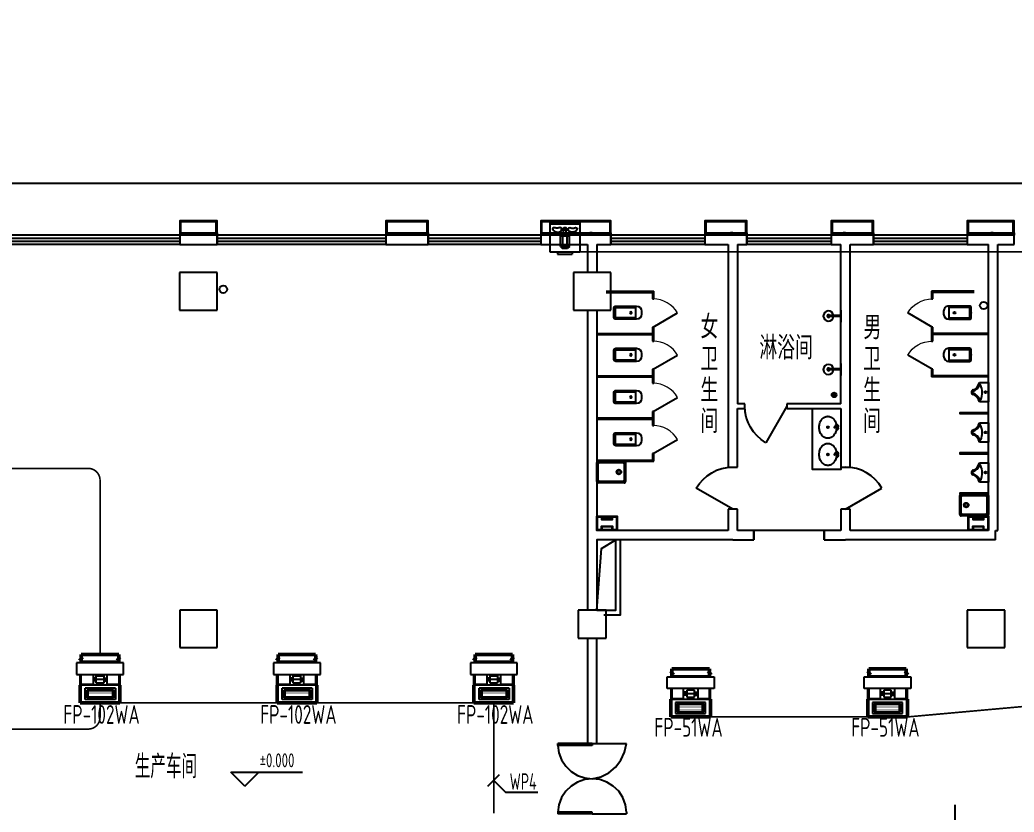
# Model space of a CAD drawing. Extents: x 2166032 to 5302137, y 581493 to 2416206.
# Drawn here: x 2343482 to 2364692, y 1237794 to 1254694 of the extents above; entities that cross this region are included whole.
import ezdxf

# ---------------------------------------------------------------- set-up
doc = ezdxf.new("R2010")
doc.units = 0
doc.header["$LTSCALE"] = 1000
doc.header["$MEASUREMENT"] = 0
doc.linetypes.add('DASH', pattern=[0.35, 0.25, -0.1])
doc.linetypes.add('DASHEDX2', pattern=[1.5, 1, -0.5])
for name, color, linetype in [('3T_WOOD', 21, 'Continuous'), ('ACS_FFG_FK', 7, 'Continuous'), ('COLUMN', 2, 'Continuous'), ('DIM-照明', 3, 'Continuous'), ('DIM_ELEV', 3, 'Continuous'), ('LATRINE', 8, 'Continuous'), ('LVTRY', 8, 'Continuous'), ('PUB_TEXT', 7, 'Continuous'), ('SURFACE', 8, 'Continuous'), ('WALL', 8, 'Continuous'), ('WINDOW', 8, 'Continuous'), ('WIRE-照明', 1, 'Continuous'), ('厨卫', 8, 'Continuous'), ('地漏', 5, 'Continuous'), ('屋面', 151, 'Continuous'), ('消防', 7, 'Continuous'), ('石材幕墙', 8, 'Continuous'), ('风机盘管', 7, 'Continuous')]:
    doc.layers.add(name, color=color, linetype=linetype)
doc.layers.add('ACS_KT_SB', color=130, linetype='Continuous', lineweight=13)
doc.layers.add('ACS_SFG_F2', color=6, linetype='Continuous', lineweight=50)
doc.styles.add('_HZTXT', font='！tssdeng.shx', dxfattribs={"width": 0.8, "bigfont": '！tssdchn.shx'})
doc.styles.add('_TCH_DIM', font='tssdeng.shx', dxfattribs={"bigfont": 'tssdchn.shx'})
doc.styles.add('_TEL_DIM', font='@tssdeng.shx', dxfattribs={"width": 0.8, "height": 3.5, "bigfont": '!tssdchn.shx'})
doc.styles.add('DIM_FONT', font='simplex_.ttf', dxfattribs={"width": 0.7})
doc.styles.add('HZ', font='！tssdeng.shx', dxfattribs={"bigfont": '！tssdchn.shx'})
doc.styles.add('TSSD_Dimension', font='Tssdeng.shx', dxfattribs={"width": 0.7, "bigfont": 'tssdchn.shx'})
doc.styles.add('TSSD_REIN', font='tssdeng.shx', dxfattribs={"width": 0.7, "bigfont": 'tssdchn.shx'})
doc.styles.add('zz-0', font='arial.ttf')

# ---------------------------------------------------------------- blocks, each defined once
blk = doc.blocks.new('_LV8')
for p, q in [((-205, 0), (205, 0)), ((-205, -191), (-205, 0)), ((205, 0), (205, -191))]:
    blk.add_line(p, q)
blk.add_circle((0, -60), 20)
for centre, radius, start, end in [((-243, -391), 203, 19.2639, 79.2894), ((-152, -175), 10, 114.1084, 248.1394), ((5, -526), 395, 66.6675, 114.1084), ((-243, -401), 233, 19.2639, 68.1394), ((243, -401), 233, 110.4941, 160.7361), ((243, -391), 203, 100.7106, 160.7361), ((158, -173), 10, 290.4941, 66.6675), ((0, -306), 54, 199.2639, 269.7777), ((0, -316), 24, 199.2639, 269.4998), ((0, -306), 54, 270.2223, 340.7361), ((0, -316), 24, 270.5002, 340.7361)]:
    blk.add_arc(centre, radius, start, end)
blk = doc.blocks.new('$lvtry$00000200')
for p, q in [((-140, -40, 0), (-140, -480, 0)), ((-110, -40, 0), (-110, -470, 0)), ((100, 0, 0), (-100, 0, 0)), ((100, -30, 0), (-100, -30, 0)), ((110, -470, 0), (110, -40, 0)), ((140, -480, 0), (140, -40, 0)), ((140, -470, 0), (-140, -470, 0)), ((-30, -590, 0), (30, -590, 0))]:
    blk.add_line(p, q)
blk.add_circle((0, -359, 0), 20)
for centre, radius, start, end in [((-100, -40, 0), 40, 90, 180), ((-100, -40, 0), 10, 90, 180), ((100, -40, 0), 40, 0, 90), ((100, -40, 0), 10, 0, 90), ((-30, -480, 0), 110, 180, 270), ((30, -480, 0), 110, 270, 0)]:
    blk.add_arc(centre, radius, start, end)
blk.add_point((0, 0))
blk = doc.blocks.new('A$C339C1991')
at = {"layer": 'LVTRY'}
blk.add_line((114, 371), (134, 371), dxfattribs=at)
for points in [[(0, 371), (256, 371)], [(114, 371), (114, 107)], [(134, 371), (134, 107)]]:
    blk.add_lwpolyline(points, dxfattribs=at)
for centre, radius, start, end in [((124, 108), 108, 95.306, 84.694), ((124, 108), 28.3, 110.6725, 69.3275), ((124, 110), 10.5, 197.2381, 342.7619)]:
    blk.add_arc(centre, radius, start, end, dxfattribs=at)
blk = doc.blocks.new('$TCHSYS$APDOOR2D')
blk.add_line((0.5, 0), (0, 0.866))
at = {"lineweight": 13}
blk.add_arc((0.5, 0), 1, 120, 180, dxfattribs=at)
blk = doc.blocks.new('$lvtry$00000194')
for p, q in [((-17, -27, 0), (-17, -17, 0)), ((17, -27, 0), (17, -17, 0))]:
    blk.add_line(p, q)
at = {"elevation": 0}
blk.add_lwpolyline([(14, -39, -0.067374), (92, -53, -0.088152), (166, -93, -0.105269), (218, -155, -0.121685), (235, -224, -0.121685), (218, -292, -0.105269), (166, -355, -0.088152), (92, -394, -0.078966), (0, -409, -0.078966), (-92, -394, -0.088152), (-166, -355, -0.105269), (-218, -292, -0.121685), (-235, -224, -0.121685), (-218, -155, -0.105269), (-166, -93, -0.088152), (-92, -53, -0.059935), (-23, -40, -0.059935)], format="xyb", dxfattribs=at)
for centre, radius in [((0, -221, 0), 20), ((0, -27, 0), 16.7), ((0, -221, 0), 15)]:
    blk.add_circle(centre, radius)
for centre, radius, start, end in [((-40, -17, 0), 10.1, 106.6096, 258.1648), ((-64, 250, 0), 259, 274.7069, 282.3732), ((-75, -197, 0), 173, 71.36, 79.1873), ((-29, -63, 0), 6.77, 155.344, 308.3224), ((-171, 35, 0), 166, 324.8411, 338.1337), ((-171, 35, 0), 170, 324.8411, 331.3523), ((-29, -63, 0), 3.37, 155.344, 308.3224), ((100, -178, 0), 170, 132.3141, 138.8253), ((100, -178, 0), 166, 125.5327, 138.8253), ((-12, -42, 0), 10.6, 201.8924, 261.774), ((0, -17, 0), 16.7, 0, 180), ((-381, -99, 0), 372, 2.3982, 6.7627), ((0, -80, 0), 9.9, 201.7837, 338.2163), ((64, 250, 0), 259, 257.6268, 265.2931), ((381, -99, 0), 372, 170.1008, 177.6018), ((75, -197, 0), 173, 100.8127, 110.4191), ((40, -17, 0), 10.1, 281.8352, 73.3904)]:
    blk.add_arc(centre, radius, start, end)
blk.add_point((0, -17, 0))
blk = doc.blocks.new('A$C6BB928D5')
at = {"layer": '地漏'}
h = blk.add_hatch(dxfattribs=at)
h.set_pattern_fill('ANSI31', color=5, scale=10, style=0)
h.set_pattern_definition([(45, (-2253094.437, -153718.293), (-11.22532015, 11.22532015), [])])
h.paths.add_polyline_path([(0, 50, 1), (100, 50, 1)])
at = {"layer": '地漏', "color": 5}
blk.add_circle((50, 50), 50, dxfattribs=at)
blk = doc.blocks.new('$plan$00001091')
for p, q in [((-275, -410), (-275, -50)), ((-255, -30), (255, -30)), ((275, -50), (275, -410)), ((255, -430), (-255, -430))]:
    blk.add_line(p, q)
for points in [[(-275, 0, 0.414214), (-305, -30, 0.414214)], [(305, -30, 0.414214), (275, 0, 0.414214)], [(-305, -430, 0.414214), (-275, -460, 0.414214)], [(275, -460, 0.414214), (305, -430, 0.414214)]]:
    blk.add_lwpolyline(points, format="xyb")
for points in [[(-275, 0), (275, 0)], [(-305, -430), (-305, -30)], [(305, -30), (305, -430)], [(275, -460), (-275, -460)]]:
    blk.add_lwpolyline(points)
for radius in [50, 32.5]:
    blk.add_circle((165, -230), radius)
for centre, start, end in [((-255, -50), 90, 180), ((255, -50), 0, 90), ((-255, -410), 180, 270), ((255, -410), 270, 360)]:
    blk.add_arc(centre, 20, start, end)
at = {"style": 'zz-0'}
for tag in ['YSIZE', 'XSIZE']:
    blk.add_attdef(tag, (0, 0), '', height=0.5, dxfattribs=at)
blk = doc.blocks.new('cffd')
at = {"layer": '厨卫'}
for p, q in [((288, -44), (300, -44)), ((288, -256), (300, -256))]:
    blk.add_line(p, q, dxfattribs=at)
for points in [[(0, -365), (0, 65), (300, 65), (300, -365)], [(12, -353), (12, 53), (288, 53), (288, -353)]]:
    blk.add_lwpolyline(points, close=True, dxfattribs=at)
for points in [[(12, -272), (82, -272), (82, -29), (12, -29)], [(12, -262), (72, -262), (72, -39), (12, -39)], [(288, -261), (228, -261), (228, -39), (288, -39)], [(288, -251), (238, -251), (238, -49), (288, -49)]]:
    blk.add_lwpolyline(points, dxfattribs=at)
blk.add_lwpolyline([(290, -150, 0, 50, 0), (323, -150, 100, 100, 0)], format="xyseb", dxfattribs=at)
blk = doc.blocks.new('$SB61_1')
for p, q in [((-344, 91), (-380, 54)), ((-380, 54), (-380, -52)), ((-344, 91), (-134, 91)), ((-344, 91), (-344, -89)), ((-344, 43), (-134, 43)), ((-93, 50), (-134, 91)), ((-134, 91), (-134, -89)), ((-93, 50), (-93, -47)), ((-93, 32), (-10, 32)), ((-10, 66), (-10, -64)), ((-10, 66), (10, 66)), ((10, 16), (10, 66)), ((-344, -89), (-380, -52)), ((-344, -45), (-134, -45)), ((-344, -89), (-134, -89)), ((-93, -47), (-134, -89)), ((-93, -27), (-10, -27)), ((-10, -64), (10, -64)), ((10, -16), (10, -64))]:
    blk.add_line(p, q)
for points in [[(27, 198, 0.411372), (11, 254, 0.494273), (-35, 83, 0.741953), (33, 105, 0.098181), (27, 124, -0.171786), (27, 198)], [(31, -198, -0.313475), (12, -256, -0.472676), (-35, -80, -0.748081), (34, -102, -0.098181), (28, -121, 0.171786), (28, -196)]]:
    blk.add_lwpolyline(points, format="xyb")
blk.add_lwpolyline([(10, 16), (34, 16), (34, -16), (10, -16)], close=True)
for tag, p, height, style, width, flags in [('UNIT', (0, 0), 0.001, 'HZ', 0.7, 1), ('WHAT', (0, 0), 0.001, 'HZ', 0.7, 1), ('SPEC', (0, 0), 0.001, 'HZ', 0.7, 1), ('YSIZE', (34, -16), 0.15, 'DIM_FONT', 0.8, 9), ('XSIZE', (34, -16), 0.15, 'DIM_FONT', 0.8, 9)]:
    blk.add_attdef(tag, p, '', height=height, dxfattribs=dict(style=style, width=width, flags=flags))
blk = doc.blocks.new('A$C54D307B5')
at = {"layer": '消防'}
for p, q in [((0, -300), (0, 300)), ((0, 300), (640, 300)), ((165, 345), (475, 345)), ((165, 300), (165, 345)), ((475, 300), (475, 345)), ((640, -300), (640, 300)), ((0, -340), (0, -300)), ((0, -300), (640, -300)), ((0, -340), (640, -340)), ((640, -340), (640, -300))]:
    blk.add_line(p, q, dxfattribs=at)
at = {"layer": '风机盘管', "xscale": -1.057367996545509, "yscale": 1.057367996545509, "zscale": 1.0573679886336, "rotation": 90}
blk.add_blockref('$SB61_1', (321, -183), dxfattribs=at)
blk = doc.blocks.new('H-DTDFFS-20')
for p, q in [((-0.5, 0.5), (0.5, 0.5)), ((-0.5, -0.5), (-0.5, 0.5)), ((0.5, 0.5), (-0.5, 0.5)), ((-0.44, -0.34), (-0.44, 0.34)), ((-0.44, 0.34), (0.44, 0.34)), ((0.44, 0.34), (0.44, -0.34)), ((0.5, 0.5), (0.5, -0.5)), ((-0.4, 0.3), (0.4, 0.3)), ((-0.4, -0.3), (-0.4, 0.3)), ((0.4, 0.3), (0.4, -0.3)), ((0.4, -0.3), (-0.4, -0.3)), ((0.5, -0.5), (-0.5, -0.5)), ((0.44, -0.34), (-0.44, -0.34))]:
    blk.add_line(p, q)
at = {"const_width": 0.01}
for points in [[(-0.4, 0.162), (0.4, 0.162)], [(-0.4, 0), (0.4, 0)], [(-0.4, -0.162), (0.4, -0.162)]]:
    blk.add_lwpolyline(points, dxfattribs=at)
blk = doc.blocks.new('$DorLib2D$00000141')
at = {"color": 0}
for points in [[(-0.5, 0), (-0.5, 0.487)], [(-0.475, 0.487), (-0.5, 0.487)], [(-0.475, 0), (-0.475, 0.487)], [(-0.369, 0.473), (-0.475, 0.487)], [(-0.268, 0.435), (-0.369, 0.473)], [(-0.178, 0.377), (-0.268, 0.435)], [(0.268, 0.435), (0.178, 0.377)], [(0.369, 0.473), (0.268, 0.435)], [(0.475, 0.487), (0.369, 0.473)], [(0.475, 0), (0.475, 0.487)], [(0.475, 0.487), (0.5, 0.487)], [(0.5, 0), (0.5, 0.487)], [(-0.103, 0.3), (-0.178, 0.377)], [(-0.047, 0.208), (-0.103, 0.3)], [(0.103, 0.3), (0.047, 0.208)], [(0.178, 0.377), (0.103, 0.3)], [(-0.012, 0.107), (-0.047, 0.208)], [(0.047, 0.208), (0.012, 0.107)], [(0, 0), (-0.012, 0.107)], [(-0.012, -0.107), (0, 0)], [(0.012, 0.107), (0, 0)], [(-0.5, 0), (-0.475, 0)], [(0.5, 0), (0.475, 0)]]:
    blk.add_lwpolyline(points, dxfattribs=at)
at = {"color": 0, "linetype": 'DASHEDX2'}
for points in [[(0, 0), (0.03, -0.122), (0.086, -0.234), (0.165, -0.331), (0.264, -0.408), (0.378, -0.461), (0.5, -0.488)], [(-0.5, 0), (-0.5, -0.488)], [(-0.047, -0.208), (-0.012, -0.107)], [(0.5, 0), (0.5, -0.488)], [(-0.103, -0.3), (-0.047, -0.208)], [(-0.268, -0.435), (-0.178, -0.377)], [(-0.178, -0.377), (-0.103, -0.3)], [(-0.475, -0.488), (-0.5, -0.488)], [(-0.475, -0.487), (-0.369, -0.473)], [(-0.369, -0.473), (-0.268, -0.435)]]:
    blk.add_lwpolyline(points, dxfattribs=at)
blk = doc.blocks.new('$TCHSYS$WIN2D')
for p, q in [((-0.5, 0.5), (0.5, 0.5)), ((-0.5, 0.5), (-0.5, -0.5)), ((0.5, 0.5), (0.5, -0.5)), ((0.5, 0.1667), (-0.5, 0.1667)), ((0.5, -0.1667), (-0.5, -0.1667)), ((-0.5, -0.5), (0.5, -0.5))]:
    blk.add_line(p, q)
blk = doc.blocks.new('$DorLib2D$00000214')
at = {"color": 0}
blk.add_line((0.5, 0), (0, 0.866), dxfattribs=at)
blk.add_arc((0.5, 0), 1, 120, 180, dxfattribs=at)

msp = doc.modelspace()

# ---------------------------------------------------------------- linework, layer by layer
at = {"color": 0}
for p, q in [((2345621.8, 1241004.2), (2344761.8, 1241004.2)), ((2344791.8, 1240979.2), (2344791.8, 1241004.2)), ((2345591.8, 1240979.2), (2345591.8, 1241004.2)), ((2349821.8, 1241004.2), (2348961.8, 1241004.2)), ((2348991.8, 1240979.2), (2348991.8, 1241004.2)), ((2349791.8, 1240979.2), (2349791.8, 1241004.2)), ((2354021.8, 1241004.2), (2353161.8, 1241004.2)), ((2353191.8, 1240979.2), (2353191.8, 1241004.2)), ((2353991.8, 1240979.2), (2353991.8, 1241004.2)), ((2345691.8, 1240979.2), (2344691.8, 1240979.2)), ((2344691.8, 1240979.2), (2344691.8, 1240729.2)), ((2345691.8, 1240729.2), (2345691.8, 1240979.2)), ((2349891.8, 1240979.2), (2348891.8, 1240979.2)), ((2348891.8, 1240979.2), (2348891.8, 1240729.2)), ((2349891.8, 1240729.2), (2349891.8, 1240979.2)), ((2354091.8, 1240979.2), (2353091.8, 1240979.2)), ((2353091.8, 1240979.2), (2353091.8, 1240729.2)), ((2354091.8, 1240729.2), (2354091.8, 1240979.2)), ((2344691.8, 1240729.2), (2345691.8, 1240729.2)), ((2344766.8, 1240504.2), (2344766.8, 1240729.2)), ((2344791.8, 1240516.7), (2344791.8, 1240729.2)), ((2345041.8, 1240729.2), (2345041.8, 1240516.7)), ((2345111.8, 1240654.2), (2345041.8, 1240654.2)), ((2345341.8, 1240622.9), (2345041.8, 1240622.9)), ((2345111.8, 1240591.7), (2345041.8, 1240591.7)), ((2345111.8, 1240547.9), (2345111.8, 1240697.9)), ((2345111.8, 1240697.9), (2345271.8, 1240697.9)), ((2345271.8, 1240697.9), (2345271.8, 1240547.9)), ((2345271.8, 1240654.2), (2345341.8, 1240654.2)), ((2345271.8, 1240591.7), (2345341.8, 1240591.7)), ((2345341.8, 1240516.7), (2345341.8, 1240729.2)), ((2345591.8, 1240729.2), (2345591.8, 1240516.7)), ((2345616.8, 1240729.2), (2345616.8, 1240504.2)), ((2348891.8, 1240729.2), (2349891.8, 1240729.2)), ((2348966.8, 1240504.2), (2348966.8, 1240729.2)), ((2348991.8, 1240516.7), (2348991.8, 1240729.2)), ((2349241.8, 1240729.2), (2349241.8, 1240516.7)), ((2349311.8, 1240654.2), (2349241.8, 1240654.2)), ((2349541.8, 1240622.9), (2349241.8, 1240622.9)), ((2349311.8, 1240591.7), (2349241.8, 1240591.7)), ((2349311.8, 1240547.9), (2349311.8, 1240697.9)), ((2349311.8, 1240697.9), (2349471.8, 1240697.9)), ((2349471.8, 1240697.9), (2349471.8, 1240547.9)), ((2349471.8, 1240654.2), (2349541.8, 1240654.2)), ((2349471.8, 1240591.7), (2349541.8, 1240591.7)), ((2349541.8, 1240516.7), (2349541.8, 1240729.2)), ((2349791.8, 1240729.2), (2349791.8, 1240516.7)), ((2349816.8, 1240729.2), (2349816.8, 1240504.2)), ((2353091.8, 1240729.2), (2354091.8, 1240729.2)), ((2353166.8, 1240504.2), (2353166.8, 1240729.2)), ((2353191.8, 1240516.7), (2353191.8, 1240729.2)), ((2353441.8, 1240729.2), (2353441.8, 1240516.7)), ((2353511.8, 1240654.2), (2353441.8, 1240654.2)), ((2353741.8, 1240622.9), (2353441.8, 1240622.9)), ((2353511.8, 1240591.7), (2353441.8, 1240591.7)), ((2353511.8, 1240547.9), (2353511.8, 1240697.9)), ((2353511.8, 1240697.9), (2353671.8, 1240697.9)), ((2353671.8, 1240697.9), (2353671.8, 1240547.9)), ((2353671.8, 1240654.2), (2353741.8, 1240654.2)), ((2353671.8, 1240591.7), (2353741.8, 1240591.7)), ((2353741.8, 1240516.7), (2353741.8, 1240729.2)), ((2353991.8, 1240729.2), (2353991.8, 1240516.7)), ((2354016.8, 1240729.2), (2354016.8, 1240504.2)), ((2357291.8, 1240677.6), (2358291.8, 1240677.6)), ((2357291.8, 1240427.6), (2357291.8, 1240677.6)), ((2357361.8, 1240702.6), (2358221.8, 1240702.6)), ((2357391.8, 1240677.6), (2357391.8, 1240702.6)), ((2358191.8, 1240677.6), (2358191.8, 1240702.6)), ((2358291.8, 1240677.6), (2358291.8, 1240427.6)), ((2361491.8, 1240677.6), (2362491.8, 1240677.6)), ((2361491.8, 1240427.6), (2361491.8, 1240677.6)), ((2361561.8, 1240702.6), (2362421.8, 1240702.6)), ((2361591.8, 1240677.6), (2361591.8, 1240702.6)), ((2362391.8, 1240677.6), (2362391.8, 1240702.6)), ((2362491.8, 1240677.6), (2362491.8, 1240427.6)), ((2345616.8, 1240504.2), (2344766.8, 1240504.2)), ((2345041.8, 1240516.7), (2344791.8, 1240516.7)), ((2345271.8, 1240547.9), (2345111.8, 1240547.9)), ((2345591.8, 1240516.7), (2345341.8, 1240516.7)), ((2349816.8, 1240504.2), (2348966.8, 1240504.2)), ((2349241.8, 1240516.7), (2348991.8, 1240516.7)), ((2349471.8, 1240547.9), (2349311.8, 1240547.9)), ((2349791.8, 1240516.7), (2349541.8, 1240516.7)), ((2354016.8, 1240504.2), (2353166.8, 1240504.2)), ((2353441.8, 1240516.7), (2353191.8, 1240516.7)), ((2353671.8, 1240547.9), (2353511.8, 1240547.9)), ((2353991.8, 1240516.7), (2353741.8, 1240516.7)), ((2358291.8, 1240427.6), (2357291.8, 1240427.6)), ((2357366.8, 1240427.6), (2357366.8, 1240202.6)), ((2357391.8, 1240427.6), (2357391.8, 1240215.1)), ((2357641.8, 1240215.1), (2357641.8, 1240427.6)), ((2357711.8, 1240352.6), (2357641.8, 1240352.6)), ((2357711.8, 1240396.4), (2357711.8, 1240246.4)), ((2357871.8, 1240396.4), (2357711.8, 1240396.4)), ((2357871.8, 1240246.4), (2357871.8, 1240396.4)), ((2357871.8, 1240352.6), (2357941.8, 1240352.6)), ((2357941.8, 1240427.6), (2357941.8, 1240215.1)), ((2358191.8, 1240215.1), (2358191.8, 1240427.6)), ((2358216.8, 1240202.6), (2358216.8, 1240427.6)), ((2362491.8, 1240427.6), (2361491.8, 1240427.6)), ((2361566.8, 1240427.6), (2361566.8, 1240202.6)), ((2361591.8, 1240427.6), (2361591.8, 1240215.1)), ((2361841.8, 1240215.1), (2361841.8, 1240427.6)), ((2361911.8, 1240352.6), (2361841.8, 1240352.6)), ((2361911.8, 1240396.4), (2361911.8, 1240246.4)), ((2362071.8, 1240396.4), (2361911.8, 1240396.4)), ((2362071.8, 1240246.4), (2362071.8, 1240396.4)), ((2362071.8, 1240352.6), (2362141.8, 1240352.6)), ((2362141.8, 1240427.6), (2362141.8, 1240215.1)), ((2362391.8, 1240215.1), (2362391.8, 1240427.6)), ((2362416.8, 1240202.6), (2362416.8, 1240427.6)), ((2357366.8, 1240202.6), (2358216.8, 1240202.6)), ((2357391.8, 1240215.1), (2357641.8, 1240215.1)), ((2357641.8, 1240321.4), (2357941.8, 1240321.4)), ((2357711.8, 1240290.1), (2357641.8, 1240290.1)), ((2357711.8, 1240246.4), (2357871.8, 1240246.4)), ((2357871.8, 1240290.1), (2357941.8, 1240290.1)), ((2357941.8, 1240215.1), (2358191.8, 1240215.1)), ((2361566.8, 1240202.6), (2362416.8, 1240202.6)), ((2361591.8, 1240215.1), (2361841.8, 1240215.1)), ((2361841.8, 1240321.4), (2362141.8, 1240321.4)), ((2361911.8, 1240290.1), (2361841.8, 1240290.1)), ((2361911.8, 1240246.4), (2362071.8, 1240246.4)), ((2362071.8, 1240290.1), (2362141.8, 1240290.1)), ((2362141.8, 1240215.1), (2362391.8, 1240215.1))]:
    msp.add_line(p, q, dxfattribs=at)
msp.add_line((2363434.9, 1237091.7), (2363434.9, 1237950.3))
msp.add_circle((2604640.5, 1020101.3), 438608.5)
at = {"layer": '3T_WOOD'}
for points in [[(2371141.8, 1251204.2), (2336191.8, 1251204.2)], [(2355791.8, 1242104.2), (2355890.1, 1243415.7), (2356191.8, 1243604.2)]]:
    msp.add_lwpolyline(points, dxfattribs=at)
at = {"layer": 'ACS_SFG_F2'}
for p, q in [((2344757.2, 1241025.4), (2344815.2, 1241102.5)), ((2344791.8, 1241050), (2344757.2, 1241025.4)), ((2345591.8, 1241154.2), (2344791.8, 1241154.2)), ((2344792.3, 1241092), (2344791.8, 1241154.2)), ((2344791.8, 1241004.2), (2344791.8, 1241050)), ((2344815.2, 1241102.5), (2344792.3, 1241092)), ((2345557.2, 1241025.4), (2345615.2, 1241102.5)), ((2345591.8, 1241050), (2345557.2, 1241025.4)), ((2345592.3, 1241092), (2345591.8, 1241154.2)), ((2345591.8, 1241004.2), (2345591.8, 1241050)), ((2345615.2, 1241102.5), (2345592.3, 1241092)), ((2348957.2, 1241025.4), (2349015.2, 1241102.5)), ((2348991.8, 1241050), (2348957.2, 1241025.4)), ((2349791.8, 1241154.2), (2348991.8, 1241154.2)), ((2348992.3, 1241092), (2348991.8, 1241154.2)), ((2348991.8, 1241004.2), (2348991.8, 1241050)), ((2349015.2, 1241102.5), (2348992.3, 1241092)), ((2349757.2, 1241025.4), (2349815.2, 1241102.5)), ((2349791.8, 1241050), (2349757.2, 1241025.4)), ((2349792.3, 1241092), (2349791.8, 1241154.2)), ((2349791.8, 1241004.2), (2349791.8, 1241050)), ((2349815.2, 1241102.5), (2349792.3, 1241092)), ((2353157.2, 1241025.4), (2353215.2, 1241102.5)), ((2353191.8, 1241050), (2353157.2, 1241025.4)), ((2353991.8, 1241154.2), (2353191.8, 1241154.2)), ((2353192.3, 1241092), (2353191.8, 1241154.2)), ((2353191.8, 1241004.2), (2353191.8, 1241050)), ((2353215.2, 1241102.5), (2353192.3, 1241092)), ((2353957.2, 1241025.4), (2354015.2, 1241102.5)), ((2353991.8, 1241050), (2353957.2, 1241025.4)), ((2353992.3, 1241092), (2353991.8, 1241154.2)), ((2353991.8, 1241004.2), (2353991.8, 1241050)), ((2354015.2, 1241102.5), (2353992.3, 1241092)), ((2357426.3, 1240723.8), (2357368.4, 1240801)), ((2357368.4, 1240801), (2357391.2, 1240790.5)), ((2357391.2, 1240790.5), (2357391.8, 1240852.6)), ((2358191.8, 1240852.6), (2357391.8, 1240852.6)), ((2358226.3, 1240723.8), (2358168.4, 1240801)), ((2358168.4, 1240801), (2358191.2, 1240790.5)), ((2358191.2, 1240790.5), (2358191.8, 1240852.6)), ((2361626.3, 1240723.8), (2361568.4, 1240801)), ((2361568.4, 1240801), (2361591.2, 1240790.5)), ((2361591.2, 1240790.5), (2361591.8, 1240852.6)), ((2362391.8, 1240852.6), (2361591.8, 1240852.6)), ((2362426.3, 1240723.8), (2362368.4, 1240801)), ((2362368.4, 1240801), (2362391.2, 1240790.5)), ((2362391.2, 1240790.5), (2362391.8, 1240852.6)), ((2357391.8, 1240702.6), (2357391.8, 1240748.5)), ((2357391.8, 1240748.5), (2357426.3, 1240723.8)), ((2358191.8, 1240702.6), (2358191.8, 1240748.5)), ((2358191.8, 1240748.5), (2358226.3, 1240723.8)), ((2361591.8, 1240702.6), (2361591.8, 1240748.5)), ((2361591.8, 1240748.5), (2361626.3, 1240723.8)), ((2362391.8, 1240702.6), (2362391.8, 1240748.5)), ((2362391.8, 1240748.5), (2362426.3, 1240723.8)), ((2344769.2, 1240125.8), (2344769.2, 1240504.2)), ((2345614.3, 1240125.8), (2345614.3, 1240504.2)), ((2348969.2, 1240125.8), (2348969.2, 1240504.2)), ((2349814.3, 1240125.8), (2349814.3, 1240504.2)), ((2353169.2, 1240125.8), (2353169.2, 1240504.2)), ((2354014.3, 1240125.8), (2354014.3, 1240504.2)), ((2357371.7, 1239824.3), (2357371.7, 1240202.6)), ((2358216.8, 1239824.3), (2358216.8, 1240202.6)), ((2361571.7, 1239824.3), (2361571.7, 1240202.6)), ((2362416.8, 1239824.3), (2362416.8, 1240202.6)), ((2345614.3, 1240125.8), (2344769.2, 1240125.9)), ((2349814.3, 1240125.8), (2348969.2, 1240125.9)), ((2354014.3, 1240125.8), (2353169.2, 1240125.9)), ((2357371.7, 1239824.3), (2358216.8, 1239824.3)), ((2361571.7, 1239824.3), (2362416.8, 1239824.3))]:
    msp.add_line(p, q, dxfattribs=at)
at = {"layer": 'COLUMN'}
for p, q in [((2347690.2, 1249304.2), (2346890.2, 1249304.2)), ((2346890.2, 1249304.2), (2346890.2, 1248504.2)), ((2347690.2, 1248504.2), (2347690.2, 1249304.2)), ((2356090.2, 1249304.2), (2355290.2, 1249304.2)), ((2355290.2, 1249304.2), (2355290.2, 1248504.2)), ((2356090.2, 1248504.2), (2356090.2, 1249304.2)), ((2346890.2, 1248504.2), (2347690.2, 1248504.2)), ((2355290.2, 1248504.2), (2356090.2, 1248504.2)), ((2347691.8, 1242104.2), (2346891.8, 1242104.2)), ((2346891.8, 1242104.2), (2346891.8, 1241304.2)), ((2347691.8, 1241304.2), (2347691.8, 1242104.2)), ((2355991.8, 1242104.2), (2355391.8, 1242104.2)), ((2355391.8, 1242104.2), (2355391.8, 1241504.2)), ((2355991.8, 1241504.2), (2355991.8, 1242104.2)), ((2364491.8, 1242104.2), (2363691.8, 1242104.2)), ((2363691.8, 1242104.2), (2363691.8, 1241304.2)), ((2364491.8, 1241304.2), (2364491.8, 1242104.2)), ((2355391.8, 1241504.2), (2355991.8, 1241504.2)), ((2346891.8, 1241304.2), (2347691.8, 1241304.2)), ((2363691.8, 1241304.2), (2364491.8, 1241304.2))]:
    msp.add_line(p, q, dxfattribs=at)
at = {"layer": 'DIM-照明'}
msp.add_line((2353468, 1238347.6), (2353715.5, 1238595.1), dxfattribs=at)
for points in [[(2353591.8, 1238471.4), (2353842.4, 1238220.8)], [(2353842.4, 1238220.8), (2354534.3, 1238220.8)]]:
    msp.add_lwpolyline(points, dxfattribs=at)
at = {"layer": 'DIM_ELEV'}
for p, q in [((2348280.7, 1238345), (2347980.7, 1238645)), ((2347980.7, 1238645), (2349514, 1238645)), ((2348280.7, 1238345), (2348580.7, 1238645))]:
    msp.add_line(p, q, dxfattribs=at)
at = {"layer": 'LATRINE'}
for p, q in [((2355991.8, 1248904.2), (2357004.3, 1248904.2)), ((2355991.8, 1248879.2), (2356979.3, 1248879.2)), ((2356979.3, 1248879.2), (2356979.3, 1248741.7)), ((2357004.3, 1248741.7), (2357004.3, 1248904.2)), ((2363841.5, 1248904.2), (2362929.3, 1248904.2)), ((2362929.3, 1248904.2), (2362929.3, 1248741.7)), ((2363841.5, 1248879.2), (2362954.3, 1248879.2)), ((2362954.3, 1248741.7), (2362954.3, 1248879.2)), ((2356979.3, 1248741.7), (2357004.3, 1248741.7)), ((2362929.3, 1248741.7), (2362954.3, 1248741.7)), ((2355791.8, 1248004.2), (2356979.3, 1248004.2)), ((2357004.3, 1248141.7), (2356979.3, 1248141.7)), ((2356979.3, 1248141.7), (2356979.3, 1248004.2)), ((2357004.3, 1247991.7), (2357004.3, 1248141.7)), ((2357004.3, 1247841.7), (2357004.3, 1247991.7)), ((2362954.3, 1248141.7), (2362929.3, 1248141.7)), ((2362929.3, 1248141.7), (2362929.3, 1247991.7)), ((2362929.3, 1247991.7), (2362929.3, 1247841.7)), ((2362954.3, 1248004.2), (2362954.3, 1248141.7)), ((2364141.8, 1248004.2), (2362954.3, 1248004.2)), ((2364141.8, 1247979.2), (2364141.8, 1248004.2)), ((2355791.8, 1247979.2), (2356979.3, 1247979.2)), ((2356979.3, 1247979.2), (2356979.3, 1247841.7)), ((2356979.3, 1247841.7), (2357004.3, 1247841.7)), ((2362929.3, 1247841.7), (2362954.3, 1247841.7)), ((2364141.8, 1247979.2), (2362954.3, 1247979.2)), ((2362954.3, 1247841.7), (2362954.3, 1247979.2)), ((2357004.3, 1247241.7), (2356979.3, 1247241.7)), ((2356979.3, 1247241.7), (2356979.3, 1247104.2)), ((2357004.3, 1247091.7), (2357004.3, 1247241.7)), ((2362954.3, 1247241.7), (2362929.3, 1247241.7)), ((2362929.3, 1247241.7), (2362929.3, 1247079.2)), ((2362954.3, 1247104.2), (2362954.3, 1247241.7)), ((2355791.8, 1247104.2), (2356979.3, 1247104.2)), ((2355791.8, 1247079.2), (2356979.3, 1247079.2)), ((2356979.3, 1247079.2), (2356979.3, 1246941.7)), ((2356979.3, 1246941.7), (2357004.3, 1246941.7)), ((2357004.3, 1246941.7), (2357004.3, 1247091.7)), ((2364141.8, 1247079.2), (2362929.3, 1247079.2)), ((2364141.8, 1247104.2), (2362954.3, 1247104.2)), ((2364141.8, 1247079.2), (2364141.8, 1247104.2)), ((2357004.3, 1246341.7), (2356979.3, 1246341.7)), ((2356979.3, 1246341.7), (2356979.3, 1246204.2)), ((2357004.3, 1246191.7), (2357004.3, 1246341.7)), ((2355791.8, 1246204.2), (2356979.3, 1246204.2)), ((2355791.8, 1246179.2), (2356979.3, 1246179.2)), ((2356979.3, 1246179.2), (2356979.3, 1246041.7)), ((2357004.3, 1246041.7), (2357004.3, 1246191.7)), ((2356979.3, 1246041.7), (2357004.3, 1246041.7)), ((2357004.3, 1245441.7), (2356979.3, 1245441.7)), ((2356979.3, 1245441.7), (2356979.3, 1245304.2)), ((2357004.3, 1245279.2), (2357004.3, 1245441.7)), ((2355791.8, 1245304.2), (2356979.3, 1245304.2)), ((2355791.8, 1245279.2), (2357004.3, 1245279.2))]:
    msp.add_line(p, q, dxfattribs=at)
at = {"layer": 'LVTRY'}
msp.add_lwpolyline([(2360991.8, 1246404.2), (2360991.8, 1245104.2), (2360391.8, 1245104.2), (2360391.8, 1246404.2)], close=True, dxfattribs=at)
at = {"layer": 'LVTRY', "linetype": 'Continuous'}
for points in [[(2364141.8, 1246289.2), (2363541.8, 1246289.2), (2363541.8, 1246319.2), (2364141.8, 1246319.2)], [(2364141.8, 1245432), (2363541.8, 1245432), (2363541.8, 1245462), (2364141.8, 1245462)], [(2364141.8, 1244574.9), (2363541.8, 1244574.9), (2363541.8, 1244604.9), (2364141.8, 1244604.9)]]:
    msp.add_lwpolyline(points, dxfattribs=at)
at = {"layer": 'SURFACE'}
for p, q in [((2346891.8, 1250154.2), (2346891.8, 1250104.2)), ((2346891.8, 1250154.2), (2347691.8, 1250154.2)), ((2347691.8, 1250154.2), (2347691.8, 1250104.2)), ((2351291.8, 1250154.2), (2351291.8, 1250104.2)), ((2351291.8, 1250154.2), (2352191.8, 1250154.2)), ((2352191.8, 1250154.2), (2352191.8, 1250104.2)), ((2354591.8, 1250154.2), (2354591.8, 1250104.2)), ((2354591.8, 1250154.2), (2355691.8, 1250154.2)), ((2355691.8, 1250154.2), (2355641.8, 1250154.2)), ((2355641.8, 1250154.2), (2355641.8, 1250154.2)), ((2355691.8, 1250154.2), (2356091.8, 1250154.2)), ((2356091.8, 1250154.2), (2356091.8, 1250104.2)), ((2358091.8, 1250154.2), (2358091.8, 1250104.2)), ((2358091.8, 1250154.2), (2358691.8, 1250154.2)), ((2358691.8, 1250154.2), (2358641.8, 1250154.2)), ((2358641.8, 1250154.2), (2358641.8, 1250154.2)), ((2358691.8, 1250154.2), (2358991.3, 1250154.2)), ((2358991.3, 1250154.2), (2358991.3, 1250104.2)), ((2360791.3, 1250154.2), (2360791.3, 1250104.2)), ((2360791.3, 1250154.2), (2361091.8, 1250154.2)), ((2361091.8, 1250154.2), (2361041.8, 1250154.2)), ((2361041.8, 1250154.2), (2361041.8, 1250154.2)), ((2361091.8, 1250154.2), (2361691.8, 1250154.2)), ((2361691.8, 1250154.2), (2361691.8, 1250104.2)), ((2363691.8, 1250154.2), (2363691.8, 1250104.2)), ((2363691.8, 1250154.2), (2364241.8, 1250154.2)), ((2364241.8, 1250154.2), (2364191.8, 1250154.2)), ((2364191.8, 1250154.2), (2364191.8, 1250154.2)), ((2364241.8, 1250154.2), (2364691.8, 1250154.2)), ((2364691.8, 1250154.2), (2364691.8, 1250104.2))]:
    msp.add_line(p, q, dxfattribs=at)
at = {"layer": 'WALL'}
for p, q in [((2347691.8, 1250104.2), (2346891.8, 1250104.2)), ((2346891.8, 1250104.2), (2346891.8, 1249904.2)), ((2347691.8, 1249904.2), (2347691.8, 1250104.2)), ((2352191.8, 1250104.2), (2351291.8, 1250104.2)), ((2351291.8, 1250104.2), (2351291.8, 1249904.2)), ((2352191.8, 1249904.2), (2352191.8, 1250104.2)), ((2355691.8, 1250104.2), (2354591.8, 1250104.2)), ((2354591.8, 1250104.2), (2354591.8, 1249904.2)), ((2356091.8, 1250104.2), (2355691.8, 1250104.2)), ((2356091.8, 1249904.2), (2356091.8, 1250104.2)), ((2358691.8, 1250104.2), (2358091.8, 1250104.2)), ((2358091.8, 1250104.2), (2358091.8, 1249904.2)), ((2358991.3, 1250104.2), (2358691.8, 1250104.2)), ((2358991.3, 1249904.2), (2358991.3, 1250104.2)), ((2361091.8, 1250104.2), (2360791.3, 1250104.2)), ((2360791.3, 1250104.2), (2360791.3, 1249904.2)), ((2361691.8, 1250104.2), (2361091.8, 1250104.2)), ((2361691.8, 1249904.2), (2361691.8, 1250104.2)), ((2364241.8, 1250104.2), (2363691.8, 1250104.2)), ((2363691.8, 1250104.2), (2363691.8, 1249904.2)), ((2364691.8, 1250104.2), (2364241.8, 1250104.2)), ((2364691.8, 1249904.2), (2364691.8, 1250104.2)), ((2346891.8, 1249904.2), (2347691.8, 1249904.2)), ((2351291.8, 1249904.2), (2352191.8, 1249904.2)), ((2354591.8, 1249904.2), (2355591.8, 1249904.2)), ((2355591.8, 1249904.2), (2355591.8, 1249304.2)), ((2355791.8, 1249904.2), (2355791.8, 1249304.2)), ((2355791.8, 1249904.2), (2356091.8, 1249904.2)), ((2358091.8, 1249904.2), (2358591.8, 1249904.2)), ((2358591.8, 1249904.2), (2358591.8, 1246454.2)), ((2358791.8, 1249904.2), (2358791.8, 1246504.2)), ((2358791.8, 1249904.2), (2358991.3, 1249904.2)), ((2360791.3, 1249904.2), (2360991.8, 1249904.2)), ((2360991.8, 1246504.2), (2360991.8, 1249904.2)), ((2361191.8, 1246454.2), (2361191.8, 1249904.2)), ((2361191.8, 1249904.2), (2361691.8, 1249904.2)), ((2363691.8, 1249904.2), (2364141.8, 1249904.2)), ((2364141.8, 1243804.2), (2364141.8, 1249904.2)), ((2364341.8, 1243804.2), (2364341.8, 1249904.2)), ((2364341.8, 1249904.2), (2364691.8, 1249904.2)), ((2355591.8, 1248504.2), (2355591.8, 1243704.2)), ((2355791.8, 1248504.2), (2355791.8, 1243804.2)), ((2358946.4, 1246504.2), (2358791.8, 1246504.2)), ((2358946.4, 1246404.2), (2358946.4, 1246504.2)), ((2360991.8, 1246504.2), (2359846.4, 1246504.2)), ((2359846.4, 1246504.2), (2359846.4, 1246404.2)), ((2358591.8, 1246454.2), (2358591.8, 1245154.2)), ((2358791.8, 1245154.2), (2358791.8, 1246404.2)), ((2358791.8, 1246404.2), (2358946.4, 1246404.2)), ((2359846.4, 1246404.2), (2360991.8, 1246404.2)), ((2360991.8, 1246404.2), (2360991.8, 1245154.2)), ((2361191.8, 1245154.2), (2361191.8, 1246454.2)), ((2358591.8, 1245154.2), (2358791.8, 1245154.2)), ((2360991.8, 1245154.2), (2361191.8, 1245154.2)), ((2358791.8, 1244254.2), (2358591.8, 1244254.2)), ((2358591.8, 1244254.2), (2358591.8, 1243804.2)), ((2358791.8, 1243804.2), (2358791.8, 1244254.2)), ((2361191.8, 1244254.2), (2360991.8, 1244254.2)), ((2360991.8, 1244254.2), (2360991.8, 1243804.2)), ((2361191.8, 1243804.2), (2361191.8, 1244254.2)), ((2358591.8, 1243804.2), (2355791.8, 1243804.2)), ((2359141.8, 1243804.2), (2358791.8, 1243804.2)), ((2359141.8, 1243604.2), (2359141.8, 1243804.2)), ((2360991.8, 1243804.2), (2360641.8, 1243804.2)), ((2360641.8, 1243804.2), (2360641.8, 1243604.2)), ((2364141.8, 1243804.2), (2361191.8, 1243804.2)), ((2364291.8, 1243804.2), (2364341.8, 1243804.2)), ((2364291.8, 1243604.2), (2364291.8, 1243804.2)), ((2355591.8, 1243704.2), (2355591.8, 1242104.2)), ((2358691.8, 1243604.2), (2355791.8, 1243604.2)), ((2355791.8, 1243604.2), (2355791.8, 1242104.2)), ((2358691.8, 1243604.2), (2359141.8, 1243604.2)), ((2360641.8, 1243604.2), (2361091.8, 1243604.2)), ((2364241.8, 1243604.2), (2361091.8, 1243604.2)), ((2364291.8, 1243604.2), (2364241.8, 1243604.2)), ((2355591.8, 1241504.2), (2355591.8, 1239254.2)), ((2355791.8, 1239254.2), (2355791.8, 1241504.2)), ((2355591.8, 1239254.2), (2355791.8, 1239254.2))]:
    msp.add_line(p, q, dxfattribs=at)
at = {"layer": 'WINDOW', "linetype": 'DASH'}
for p, q in [((2359141.8, 1243804.2), (2359141.8, 1243604.2)), ((2360641.8, 1243604.2), (2360641.8, 1243804.2))]:
    msp.add_line(p, q, dxfattribs=at)
at = {"layer": 'WINDOW'}
msp.add_line((2360641.8, 1243804.2), (2359141.8, 1243804.2), dxfattribs=at)
at = {"layer": 'WIRE-照明', "linetype": 'Continuous', "const_width": 35}
for points in [[(2370025.2, 1249744.4), (2355428.8, 1249744.4)], [(2345614.3, 1240125.8), (2348969.2, 1240125.9)], [(2349814.3, 1240125.9), (2353169.2, 1240125.8)], [(2353591.8, 1240125.8), (2353591.8, 1237769)], [(2362416.8, 1239824.3), (2365769.2, 1240125.9)], [(2358216.8, 1239824.3), (2361571.7, 1239824.3)]]:
    msp.add_lwpolyline(points, dxfattribs=at)
for points in [[(2341416.8, 1245125.5), (2344941.8, 1245125.5, -0.4142136), (2345191.8, 1244875.5), (2345191.8, 1241154.2)], [(2345191.8, 1240125.8), (2345191.8, 1239815.6, -0.4142136), (2344941.8, 1239565.6), (2340270.4, 1239565.6)]]:
    msp.add_lwpolyline(points, format="xyb", dxfattribs=at)
at = {"layer": '屋面', "color": 6}
for centre in [(2347820.9, 1248946.6), (2364042.6, 1248601.8), (2364042.6, 1248601.8)]:
    msp.add_circle(centre, 80, dxfattribs=at)
at = {"layer": '消防'}
msp.add_lwpolyline([(2356191.8, 1243604.2), (2355791.8, 1243604.2), (2355791.8, 1242104.2), (2356191.8, 1242104.2)], close=True, dxfattribs=at)
msp.add_lwpolyline([(2355941.8, 1242004.2), (2356291.8, 1242004.2), (2356291.8, 1243604.2)], dxfattribs=at)
at = {"layer": '石材幕墙'}
for points in [[(2347691.8, 1250104.2), (2347691.8, 1250404.2), (2346891.8, 1250404.2), (2346891.8, 1250104.2)], [(2347671.8, 1250104.2), (2347671.8, 1250384.2), (2346911.8, 1250384.2), (2346911.8, 1250104.2)], [(2352191.8, 1250104.2), (2352191.8, 1250404.2), (2351291.8, 1250404.2), (2351291.8, 1250104.2)], [(2352171.8, 1250104.2), (2352171.8, 1250384.2), (2351311.8, 1250384.2), (2351311.8, 1250104.2)], [(2356091.8, 1250104.2), (2356091.8, 1250404.2), (2354591.8, 1250404.2), (2354591.8, 1250104.2)], [(2356071.8, 1250104.2), (2356071.8, 1250384.2), (2354611.8, 1250384.2), (2354611.8, 1250104.2)], [(2358991.8, 1250104.2), (2358991.8, 1250404.2), (2358091.8, 1250404.2), (2358091.8, 1250104.2)], [(2358971.8, 1250104.2), (2358971.8, 1250384.2), (2358111.8, 1250384.2), (2358111.8, 1250104.2)], [(2361691.3, 1250104.2), (2361691.3, 1250404.2), (2360791.3, 1250404.2), (2360791.3, 1250104.2)], [(2361671.3, 1250104.2), (2361671.3, 1250384.2), (2360811.3, 1250384.2), (2360811.3, 1250104.2)], [(2364691.8, 1250104.2), (2364691.8, 1250404.2), (2363691.8, 1250404.2), (2363691.8, 1250104.2)], [(2364671.8, 1250104.2), (2364671.8, 1250384.2), (2363711.8, 1250384.2), (2363711.8, 1250104.2)]]:
    msp.add_lwpolyline(points, dxfattribs=at)

# ---------------------------------------------------------------- block references
at = {"xscale": -1, "rotation": 180}
msp.add_blockref('A$C54D307B5', (2354788.8, 1250044.1), dxfattribs=at)
at = {"layer": 'ACS_FFG_FK', "yscale": 240, "zscale": 0.7999999999999972}
for p, xscale in [((2345198.2, 1240316.8, -52), 640), ((2349398.2, 1240316.8, -52), 640), ((2353598.2, 1240316.8, -52), 640), ((2357787.8, 1240015.3, -52), -640), ((2361987.8, 1240015.3, -52), -640)]:
    msp.add_blockref('H-DTDFFS-20', p, dxfattribs=dict(at, xscale=xscale))
at = {"layer": 'LATRINE', "xscale": 600, "zscale": 25}
for p, yscale, rotation in [((2356991.8, 1248441.7), 600, 270), ((2362941.8, 1248441.7), -600, 269.9999999969318), ((2356991.8, 1247541.7), 600, 270), ((2362941.8, 1247541.7), -600, 269.9999999969318), ((2356991.8, 1246641.7), 600, 270), ((2356991.8, 1245741.7), 600, 270)]:
    msp.add_blockref('$TCHSYS$APDOOR2D', p, dxfattribs=dict(at, yscale=yscale, rotation=rotation))
at = {"layer": 'LVTRY', "yscale": -1, "rotation": 270}
for p in [(2356154.8, 1248448.2, 0), (2356154.8, 1247548.2, 0), (2356154.8, 1246648.2, 0), (2356154.8, 1245748.2, 0)]:
    msp.add_blockref('$lvtry$00000200', p, dxfattribs=at)
at = {"layer": 'LVTRY'}
for name, p, rotation in [('A$C339C1991', (2360621.2, 1248500.2), 270), ('A$C339C1991', (2360621.2, 1247360.7), 270), ('$lvtry$00000194', (2360941.8, 1246002.8), 270), ('$lvtry$00000194', (2360941.8, 1245423.5), 270), ('$plan$00001091', (2363836.8, 1244114.9), 180)]:
    msp.add_blockref(name, p, dxfattribs=dict(at, rotation=rotation))
at = {"layer": 'LVTRY', "xscale": -1, "yscale": -1, "rotation": 90}
for p in [(2363778.8, 1248448.2, 0), (2363778.8, 1247548.2, 0)]:
    msp.add_blockref('$lvtry$00000200', p, dxfattribs=at)
at = {"layer": 'LVTRY', "linetype": 'Continuous', "rotation": 270}
for p in [(2364141.8, 1246751.5), (2364141.8, 1245894.3), (2364141.8, 1245037.1)]:
    msp.add_blockref('_LV8', p, dxfattribs=at)
at = {"layer": 'LVTRY'}
msp.add_blockref('$plan$00001091', (2356096.8, 1245279.2), dxfattribs=at)
at = {"layer": 'WINDOW'}
for name, p, xscale, yscale, zscale, rotation in [('$TCHSYS$WIN2D', (2345091.8, 1250004.2), -3600, 200, -3600, 3.176241243495513e-11), ('$TCHSYS$WIN2D', (2349491.8, 1250004.2), -3600, 200, -3600, 3.176241243495513e-11), ('$TCHSYS$WIN2D', (2353391.8, 1250004.2), -2400, 200, -2400, 3.176241243495513e-11), ('$TCHSYS$WIN2D', (2357091.8, 1250004.2), -2000, 200, -2000, 2.668042643869888e-11), ('$TCHSYS$WIN2D', (2359891.3, 1250004.2), -1800, 200, -1800, 3.335053305667053e-11), ('$TCHSYS$WIN2D', (2362691.8, 1250004.2), -2000, 200, -2000, 3.387990660559946e-11), ('$DorLib2D$00000214', (2358691.8, 1244704.2), -900, 900, -900, 90.0000000000388), ('$DorLib2D$00000214', (2361091.8, 1244704.2), -900, -900, -900, 89.99999999999031), ('$DorLib2D$00000141', (2355691.8, 1238504.2), -1500, -1500, -1500, 270)]:
    msp.add_blockref(name, p, dxfattribs=dict(at, xscale=xscale, yscale=yscale, zscale=zscale, rotation=rotation))
at = {"layer": 'WINDOW', "xscale": 900, "yscale": -900, "zscale": 900}
msp.add_blockref('$DorLib2D$00000214', (2359396.4, 1246454.2), dxfattribs=at)
at = {"layer": '厨卫', "rotation": 90.00000008004127}
for p in [(2355856.8, 1243804.2), (2363776.8, 1243804.2)]:
    msp.add_blockref('cffd', p, dxfattribs=at)
at = {"layer": '地漏'}
msp.add_blockref('A$C6BB928D5', (2360800.5, 1246644.2), dxfattribs=at)

# ---------------------------------------------------------------- texts
at = {"layer": 'ACS_KT_SB', "color": 0, "style": 'TSSD_Dimension', "width": 0.7}
for s, p in [('FP-102WA', (2344407.9, 1239676.9, -125)), ('FP-102WA', (2348607.9, 1239676.9, -125)), ('FP-102WA', (2352807.9, 1239676.9, -125)), ('FP-51WA', (2357015.7, 1239402.7, -125)), ('FP-51WA', (2361215.7, 1239402.7, -125))]:
    msp.add_text(s, height=400, dxfattribs=at).set_placement(p)
at = {"layer": 'DIM-照明', "color": 7, "style": '_TEL_DIM', "width": 0.64}
msp.add_text('WP4', height=350, dxfattribs=at).set_placement((2353929.9, 1238270.8))
at = {"layer": 'PUB_TEXT'}
for s, height, style, width, p in [('女', 500, '_HZTXT', 0.8, (2358000.8, 1247894.2)), ('男', 500, '_HZTXT', 0.8, (2361479.3, 1247880.2)), ('淋浴间', 500, '_HZTXT', 0.8, (2359257.2, 1247449.4)), ('卫', 500, '_HZTXT', 0.8, (2358000.8, 1247209.1)), ('卫', 500, '_HZTXT', 0.8, (2361471.5, 1247209.1)), ('生', 500, '_HZTXT', 0.8, (2358000.8, 1246541.5)), ('生', 500, '_HZTXT', 0.8, (2361471.5, 1246541.5)), ('间', 500, '_HZTXT', 0.8, (2358000.8, 1245880.5)), ('间', 500, '_HZTXT', 0.8, (2361471.5, 1245880.5)), ('生产车间', 500, 'TSSD_REIN', 0.7, (2345931.6, 1238514.9)), ('%%P0.000', 297.5, '_TCH_DIM', 0.705882, (2348595.6, 1238750))]:
    msp.add_text(s, height=height, dxfattribs=dict(at, style=style, width=width)).set_placement(p)

doc.saveas('drawing.dxf')
